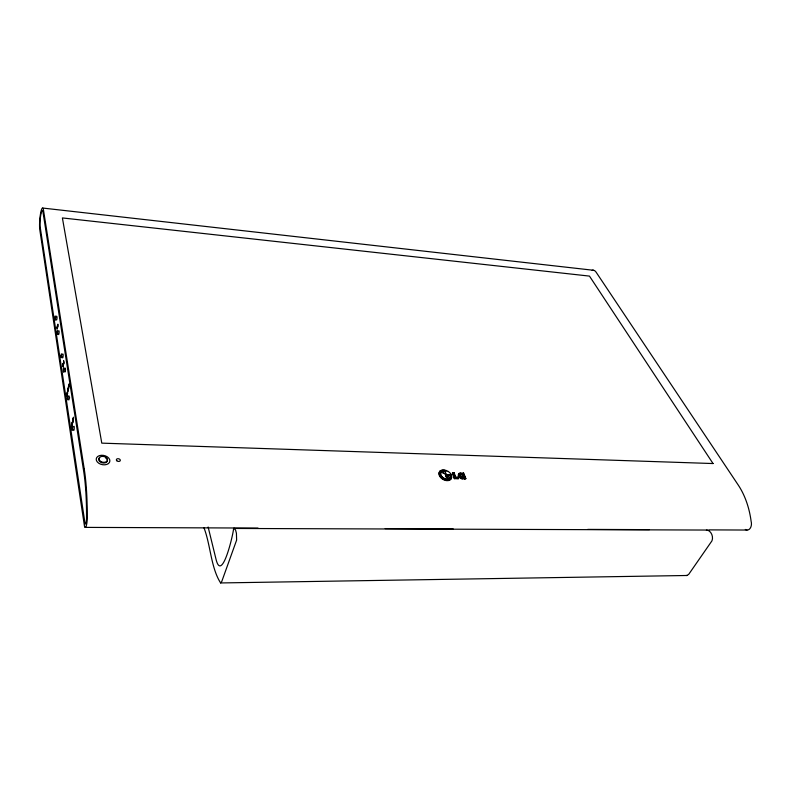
<?xml version="1.0" encoding="UTF-8"?>
<svg xmlns="http://www.w3.org/2000/svg" width="791" height="791" viewBox="0 0 791 791"><rect width="100%" height="100%" fill="white"/><g stroke="black" fill="none" stroke-linecap="round" stroke-linejoin="round"><path stroke-width="1.19" d="M67.502 390.942L67.68 393.483M73.494 426.685C74.67 424.105 74.374 432.4 73.345 430.086M73.375 419.398L73.425 417.193L73.306 420.199L73.168 418.34L73.345 419.408M58.583 330.856C59.938 329.62 58.524 337.619 58.287 333.416M62.578 354.032C63.814 352.727 62.855 360.261 62.281 357.166M64.911 368.122C66.157 366.846 65.238 374.469 64.625 371.286M69.015 395.925L69.588 397.774L68.837 399.969M447.943 476.281L448.022 477.111L446.282 477.062L444.849 473.285L445.649 473.058C444.493 475.589 449.298 477.22 446.866 476.261M446.727 476.498L445.649 473.058M440.528 471.644A6.051 4.034 29.6 0 0 442.96 478.14A5.942 3.965 29.6 0 0 450.445 478.318A6.051 4.034 29.6 0 0 450.751 475.114L447.202 474.827L450.613 475.351M446.282 477.062L444.987 473.038M447.508 475.025L450.128 475.094L447.34 474.58M455.873 477.072L458.009 477.121L458.167 478.763L454.38 478.674L452.561 472.711L454.212 472.751L455.586 477.556L454.35 474.323M454.212 472.751L452.284 473.196M454.38 478.674L452.561 472.711M458.009 477.121L458.167 478.763M463.566 472.998L464.268 475.984L463.566 472.998L460.016 473.404L462.191 473.453M462.191 474.096L462.468 473.611L462.913 475.955L462.191 474.096A2.689 1.78 30.2 0 0 459.986 474.857M461.974 477.349L464.228 476.904L461.974 477.349L461.914 475.994L464.871 476.073L465.879 478.654L464.614 479.119L464.782 478.347A17.293 11.361 29.8 0 1 462.409 478.367L462.132 478.852A3.629 2.403 30.2 0 1 458.592 476.38A3.629 2.403 30.2 0 1 459.383 473.572M465.266 478.278L464.871 476.073M461.568 477.695A2.689 1.78 30.2 0 0 463.753 478.12L464.228 476.904M463.753 478.12L464.436 477.438M464.614 479.119L464.782 478.347M56.566 316.133C57.436 316.074 56.952 321.136 56.22 319.861M72.851 420.407L72.792 422.612L72.91 419.625L73.049 421.474L72.901 420.515M203.89 527.597C210.633 544.811 210.821 567.661 220.61 582.947L686.825 575.492L688.684 574.375L711.959 540.836C713.62 537 711.425 531.107 707.213 530.049L233.563 528.457C233.839 531.631 221.955 584.163 215.992 559.148L208.132 527.004M220.61 582.947L221.717 581.622L236.628 540.095L236.42 533.263L235.599 530.148L234.027 528.19M706.412 530.267L707.213 530.049M85.161 527.389L258.034 528.081M385.217 528.586L453.124 528.863M587.723 529.397L649.46 529.644M708.736 529.881L747.011 530.039M463.19 475.47L464.544 475.5M461.637 476.479L464.594 476.558M446.421 476.825L448.161 476.864M454.657 478.179L458.454 478.278M464.9 478.634L465.879 478.654M444.849 473.285L445.511 473.305M686.252 575.462L686.825 575.492M42.714 208.053L593.586 270.285M443.751 470.408C444.947 469.636 445.333 472.296 445.017 470.596M463.941 477.388L464.149 477.922M461.914 475.994L462.251 476.854M447.805 476.528L448.022 477.111M42.833 211.157L83.688 471.347A82.541 15.751 -87.9 0 1 86.535 512.261L86.565 518.145A5.082 1.028 -87.9 0 1 85.102 523.909L40.054 226.206A9.492 1.493 -85.6 0 1 40.825 214.707A9.492 1.493 -85.6 0 1 42.833 211.148M68.975 385.83L68.847 386.384M72.426 422.542L72.268 423.234M68.224 388.173L68.036 391.327L68.085 388.341M592.133 270.295A9.838 5.497 -82.6 0 1 596.098 272.163L738.151 484.903A66.84 43.446 87.3 0 1 751.114 521.289A6.496 4.42 87.1 0 1 750.155 528.339A6.496 4.42 87.1 0 1 745.32 529.436M108.456 463.556A7.01 4.706 11.6 0 0 107.25 456.793A6.882 4.617 11.6 0 0 97.679 456.516A7 4.706 11.6 0 0 98.835 463.299A6.882 4.617 11.6 0 0 108.456 463.556M107.329 460.144A4.351 2.927 11.6 0 1 101.891 462.755A4.351 2.927 11.6 0 1 99.686 457.821M105.697 457.999A4.351 2.927 11.6 0 1 107.042 459.363M439.915 471.337A6.743 4.489 29.6 0 1 448.368 471.555M439.865 471.199A6.862 4.568 29.6 0 0 442.624 478.555A6.743 4.489 29.6 0 0 451.107 478.763A6.862 4.578 29.6 0 0 448.309 471.426M440.567 471.762A5.942 3.965 29.6 0 1 443.791 470.526M445.244 471.218A5.25 3.5 29.6 0 0 440.656 473.255A5.25 3.5 29.6 0 0 444.097 478.258A5.25 3.5 29.6 0 0 449.861 477.922A5.339 3.56 29.6 0 0 450.128 475.094M450.455 474.274A6.862 4.578 29.6 0 1 450.83 479.247A6.733 4.489 29.6 0 1 442.347 479.049A6.862 4.578 29.6 0 1 439.588 471.693A6.733 4.489 29.6 0 1 443.247 470.289M444.858 470.507A6.733 4.489 29.6 0 1 446.49 471.06M443.613 470.645A5.952 3.965 29.6 0 0 440.389 471.891A6.051 4.034 29.6 0 0 442.831 478.377A5.942 3.965 29.6 0 0 445.649 479.633M450.751 475.351A6.051 4.034 29.6 0 1 450.445 478.565M449.99 475.391A5.24 3.5 29.6 0 1 446.875 479.277M445.62 479.109A5.24 3.5 29.6 0 1 440.567 474.649A5.24 3.5 29.6 0 1 443.86 471.288M450.306 478.565A5.942 3.965 29.6 0 1 448.388 479.702M464.04 477.635A2.689 1.78 30.2 0 1 460.322 475.579A2.689 1.78 30.2 0 1 462.488 473.661M462.409 478.367A3.629 2.403 30.2 0 1 458.731 475.579A3.629 2.403 30.2 0 1 460.293 472.919M464.505 478.832A17.283 11.361 29.8 0 1 462.132 478.852M460.382 476.666A2.689 1.78 30.2 0 1 460.036 476.053M68.481 387.867L68.56 388.401L68.491 387.778M69.203 384.545L69.252 385.622L69.341 383.635L69.213 384.466M63.379 363.692L63.478 364.364L63.379 363.692M68.372 388.005L68.51 388.954L68.55 386.216L68.372 388.005M64.13 369.189C63.112 378.503 63.033 363.168 64.13 369.189M67.334 397.932C67.986 404.735 68.54 390.606 67.334 397.932M71.882 428.346C72.564 435.465 73.148 420.941 71.882 428.346M55.686 317.28C54.757 326.238 54.688 311.812 55.686 317.28M57.001 332.764C57.605 338.894 58.079 325.645 57.001 332.764M60.956 355.98C61.589 362.347 62.084 348.772 60.956 355.98M57.041 327.612L57.278 329.096L57.387 325.783L57.041 327.612M63.27 363.9C63.596 367.172 63.873 360.073 63.27 363.9M68.758 386.305C68.926 389.35 69.321 382.874 68.758 386.305M72.139 423.116C72.426 427.377 72.871 418.528 72.139 423.116M57.684 325.061L57.753 327.177L57.881 324.172L57.684 325.061M442.881 472.84L443.563 473.147L442.881 472.84M62.756 365.254L63.072 366.876L63.092 363.692L63.053 366.025L62.756 365.254M63.676 360.834L63.853 363.237L63.676 360.834M66.988 393.404L66.889 396.509L67.275 392.109L67.245 394.086L66.988 393.404M68.244 388.361L68.333 389.963L68.244 388.361M71.506 424.737L71.674 427.486L71.882 423.086L71.783 425.291L71.506 424.737M713.037 463.546L101.782 443.138L62.4 217.94L589.473 276.099L713.037 463.546M84.251 469.083L43.495 210.129A12.122 1.908 -85.6 0 0 40.608 213.204A12.122 1.908 -85.6 0 0 39.827 230.003L84.538 526.608A8.434 1.701 -87.9 0 0 86.466 525.165A8.434 1.701 -87.9 0 0 87.228 516.019A85.675 16.354 -87.9 0 0 84.251 469.083M116.771 460.708A2.007 1.345 12.3 0 0 120.173 460.807A2.007 1.345 12.3 0 0 118.096 458.691A2.007 1.345 12.3 0 0 116.771 460.708M100.576 461.39A4.36 2.927 11.6 0 0 107.497 460.243A4.36 2.927 11.6 0 0 101.624 456.437A4.36 2.927 11.6 0 0 100.576 461.39"/></g></svg>
